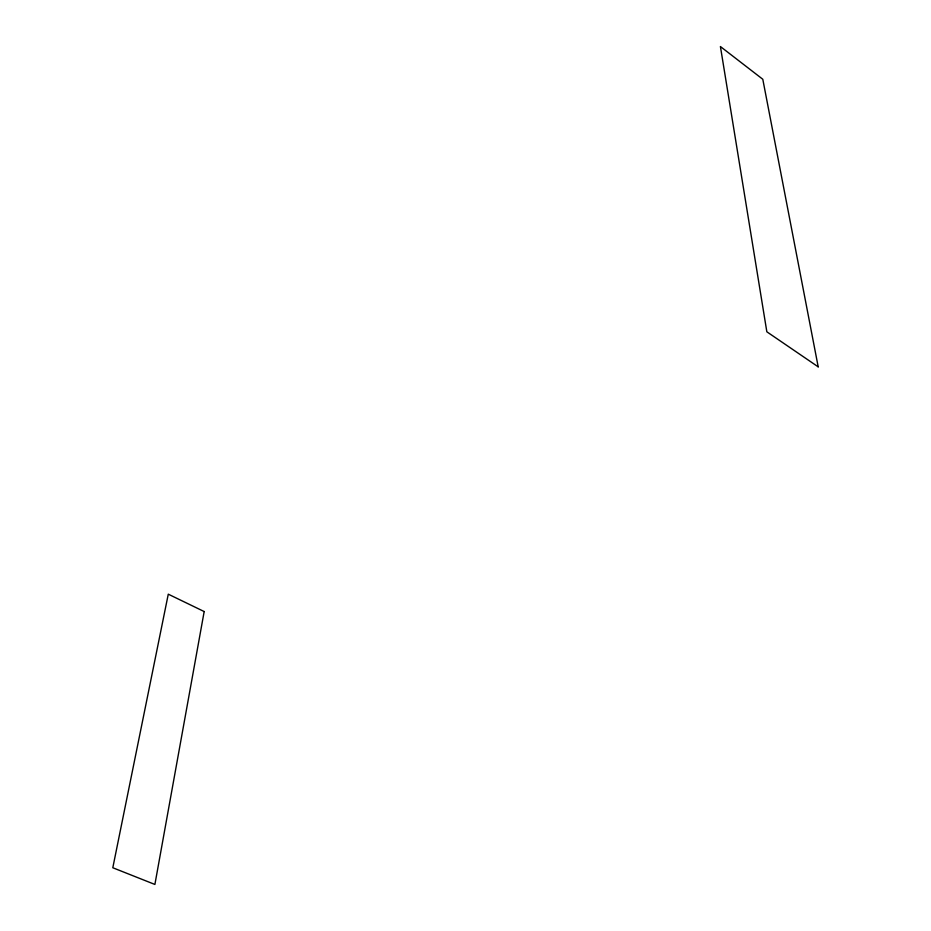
<?xml version="1.0" encoding="UTF-8"?>
<svg xmlns="http://www.w3.org/2000/svg" width="931" height="931" viewBox="0 0 931 931"><rect width="100%" height="100%" fill="white"/><g stroke="black" fill="none" stroke-linecap="round" stroke-linejoin="round"><path stroke-width="1.4" d="M204.18 611.551L154.895 884.45L112.802 867.75L168.278 594.176L204.18 611.551M818.198 366.849L766.841 331.797L720.419 46.55L762.792 79.263L818.198 366.849"/></g></svg>
